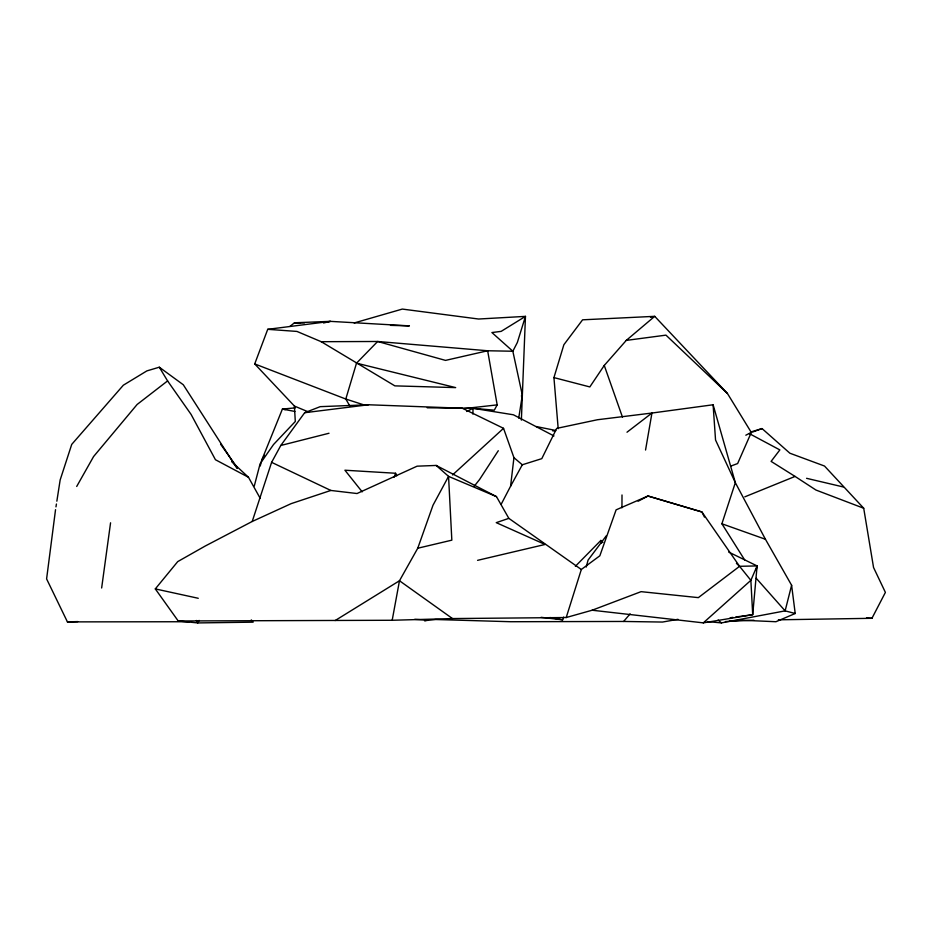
<?xml version="1.0" encoding="UTF-8"?>
<svg xmlns="http://www.w3.org/2000/svg" width="932" height="932" viewBox="0 0 932 932"><rect width="100%" height="100%" fill="white"/><g stroke="black" fill="none" stroke-linecap="round" stroke-linejoin="round"><path stroke-width="1.4" d="M621.959 507.8L622.005 494.974M521.372 420.122L525.462 316.379L478.594 319.024L402.321 309.075L354.148 322.961M472.85 414.076L473.072 408.298L427.182 407.785M728.707 552.082L757.099 565.922L752.707 614.689L703.299 622.867L592.123 610.227L566.213 617.532L452.486 618.568L392.186 620.269L178.21 620.98L155.306 588.908L177.721 561.612L205.238 546.024L252.211 521.477L291.157 503.641L330.837 490.453L357.026 493.529L417.105 466.175L436.176 465.441L496.476 496.628L508.837 518.355L581.323 569.487L599.847 555.787L616.11 509.851L647.996 496.01L701.924 511.971L739.577 566.307L750.866 580.333L752.707 614.689L735.802 617.007M501.253 504.13L510.585 486.213L513.94 457.67L503.536 428.324L462.295 408.228L368.513 404.768L320.212 406.655L304.671 412.713L280.8 445.473L271.608 462.342L252.211 521.477M101.646 587.999L110.57 522.805M55.536 509.688L46.6 578.9L67.419 621.889L189.149 621.737M55.978 506.857L56.421 504.026M56.852 501.195L60.161 479.945L71.729 444.389L123.35 385.196L146.86 370.901L159.302 367.208L183.289 384.753L237.043 468.47M518.728 418.095L522.328 395.145L512.845 351.236L491.91 332.549L501.148 331.373L525.462 316.379L517.342 342.487L512.845 351.236L487.657 350.758L377.646 341.485L321.214 341.695L296.959 331.431L267.729 329.322L254.716 363.923L294.43 406.072L308.643 412.014M645.55 450.028L651.946 413.039L713.108 404.768L735.336 482.66L765.44 539.267L791.606 585.249L795.217 613.501L775.925 621.726L741.231 620.199L729.744 621.003M392.186 620.269L399.478 580.753L417.757 548.226L432.996 505.249L448.56 476.38L436.176 465.441M756.202 570.034L757.099 565.922L739.577 566.307L698.348 597.633L641.076 591.657L592.123 610.227M260.273 465.953L261.647 460.373L282.408 409.055L295.304 407.867M791.606 585.249L785.128 610.868L721.461 622.902L707.318 621.586M254.308 485.933L260.11 463.775L273.554 444.494L295.293 421.497L294.43 406.072M586.24 567.052L588.057 560.109L606.313 535.784M466.687 411.49L473.072 408.298L494.298 410.173L497.175 404.872L487.657 350.758L445.519 360.393L377.646 341.485L356.513 363.165L345.795 399.036L349.978 406.224M558.198 428.697L553.934 377.6L563.872 344.724L582.593 319.816L654.718 316.332L727.438 393.479L751.308 432.436L737.631 463.553L730.874 466.058M566.213 617.532L581.323 569.487M744.784 560.12L721.892 523.772L735.336 482.66L715.543 439.997L713.108 404.768M394.108 477.254L395.587 473.258L344.922 470.217L362.175 491.84M541.096 617.333L562.66 619.815L563.674 617.089M757.099 565.922L750.866 580.333L703.299 622.867M778.36 619.815L871.944 618.3L885.4 592.403L873.552 567.506L863.708 508.243L824.505 466.035L789.882 453.22L762.038 428.569L750.505 432.087M199.087 620.409L197.712 622.926L178.21 620.98M510.585 486.213L522.304 464.777L541.795 458.649L556.684 428.394L597.4 419.75L651.946 413.039L627.003 432.215M261.647 460.373L264.432 455.375M76.704 486.457L93.584 456.552L137.121 404.476L167.585 380.92L159.302 367.208M498.294 450.715L479.561 479.537L474.143 486.318M654.718 316.332L626.269 340.401L604.262 365.437L589.828 386.931L553.934 377.6M427.567 620.199L424.503 620.689L435.64 619.512L510.759 621.726L623.625 621.458L630.125 613.85M575.37 566.307L600.825 540.455L602.922 542.319M503.536 428.324L452.533 474.947M289.969 326.375L294.477 322.775L330.464 321.365L409.404 325.874L390.496 325.361M335.136 620.561L399.478 580.753L452.486 618.568M638.105 501.241L647.996 496.01L701.924 511.971L704.452 517.074M745.821 435.209L751.308 432.436M744.808 496.849L795.066 476.427L815.943 490.034L863.708 508.243M752.648 432.029L762.038 428.569M508.837 518.355L496.255 522.654L545.08 544.463L477.58 560.342M280.8 445.473L329.008 433.252M417.757 548.226L451.834 540.164L448.56 476.38L496.476 496.628M323.544 322.985L330.464 321.365L267.729 329.322M650.489 317.206L653.309 316.624M677.972 619.314L662.512 622.052L623.625 621.458M730.175 617.776L732.983 617.392M626.269 340.401L665.961 335.136L727.438 393.479M304.671 412.713L368.513 404.768M464.054 408.612L497.175 404.872M725.364 621.516L753.883 620.211M67.419 621.889L77.81 621.586M304.438 322.938L294.477 322.775L300.302 322.926M552.688 430.852L555.565 431.027M414.752 619.314L424.712 620.001M866.515 617.928L871.944 618.3M473.072 408.298L513.392 414.787L553.969 435.943M549.915 617.52L562.66 619.815M294.873 411.455L282.408 409.055L285.262 409.626M536.25 426.553L555.705 430.456M155.306 588.908L198.26 598.286M806.576 478.314L843.18 486.935M356.513 363.165L455.678 387.607L394.865 385.871L321.214 341.695M795.217 613.501L785.128 610.868L756.236 578.294M363.736 404.849L345.795 399.036L254.716 363.923M721.892 523.772L765.44 539.267M271.608 462.342L330.837 490.453M260.168 498.271L248.483 477.289L215.443 459.732L191.083 414.402L167.585 380.92M749.223 433.555L779.851 449.911L771.102 461.387L795.066 476.427M513.94 457.67L522.304 464.777M718.164 620.036L721.461 622.902M248.483 477.289L231.707 461.701M736.431 563.371L739.577 566.307M251.279 619.908L253.108 622.168L197.712 622.926L196.384 620.456M220.558 444.18L237.357 467.748M395.587 473.258L396.706 475.868M604.262 365.437L622.459 417.117M600.825 540.455L601.618 543.146M521.489 395.506L521.803 398.372"/></g></svg>
